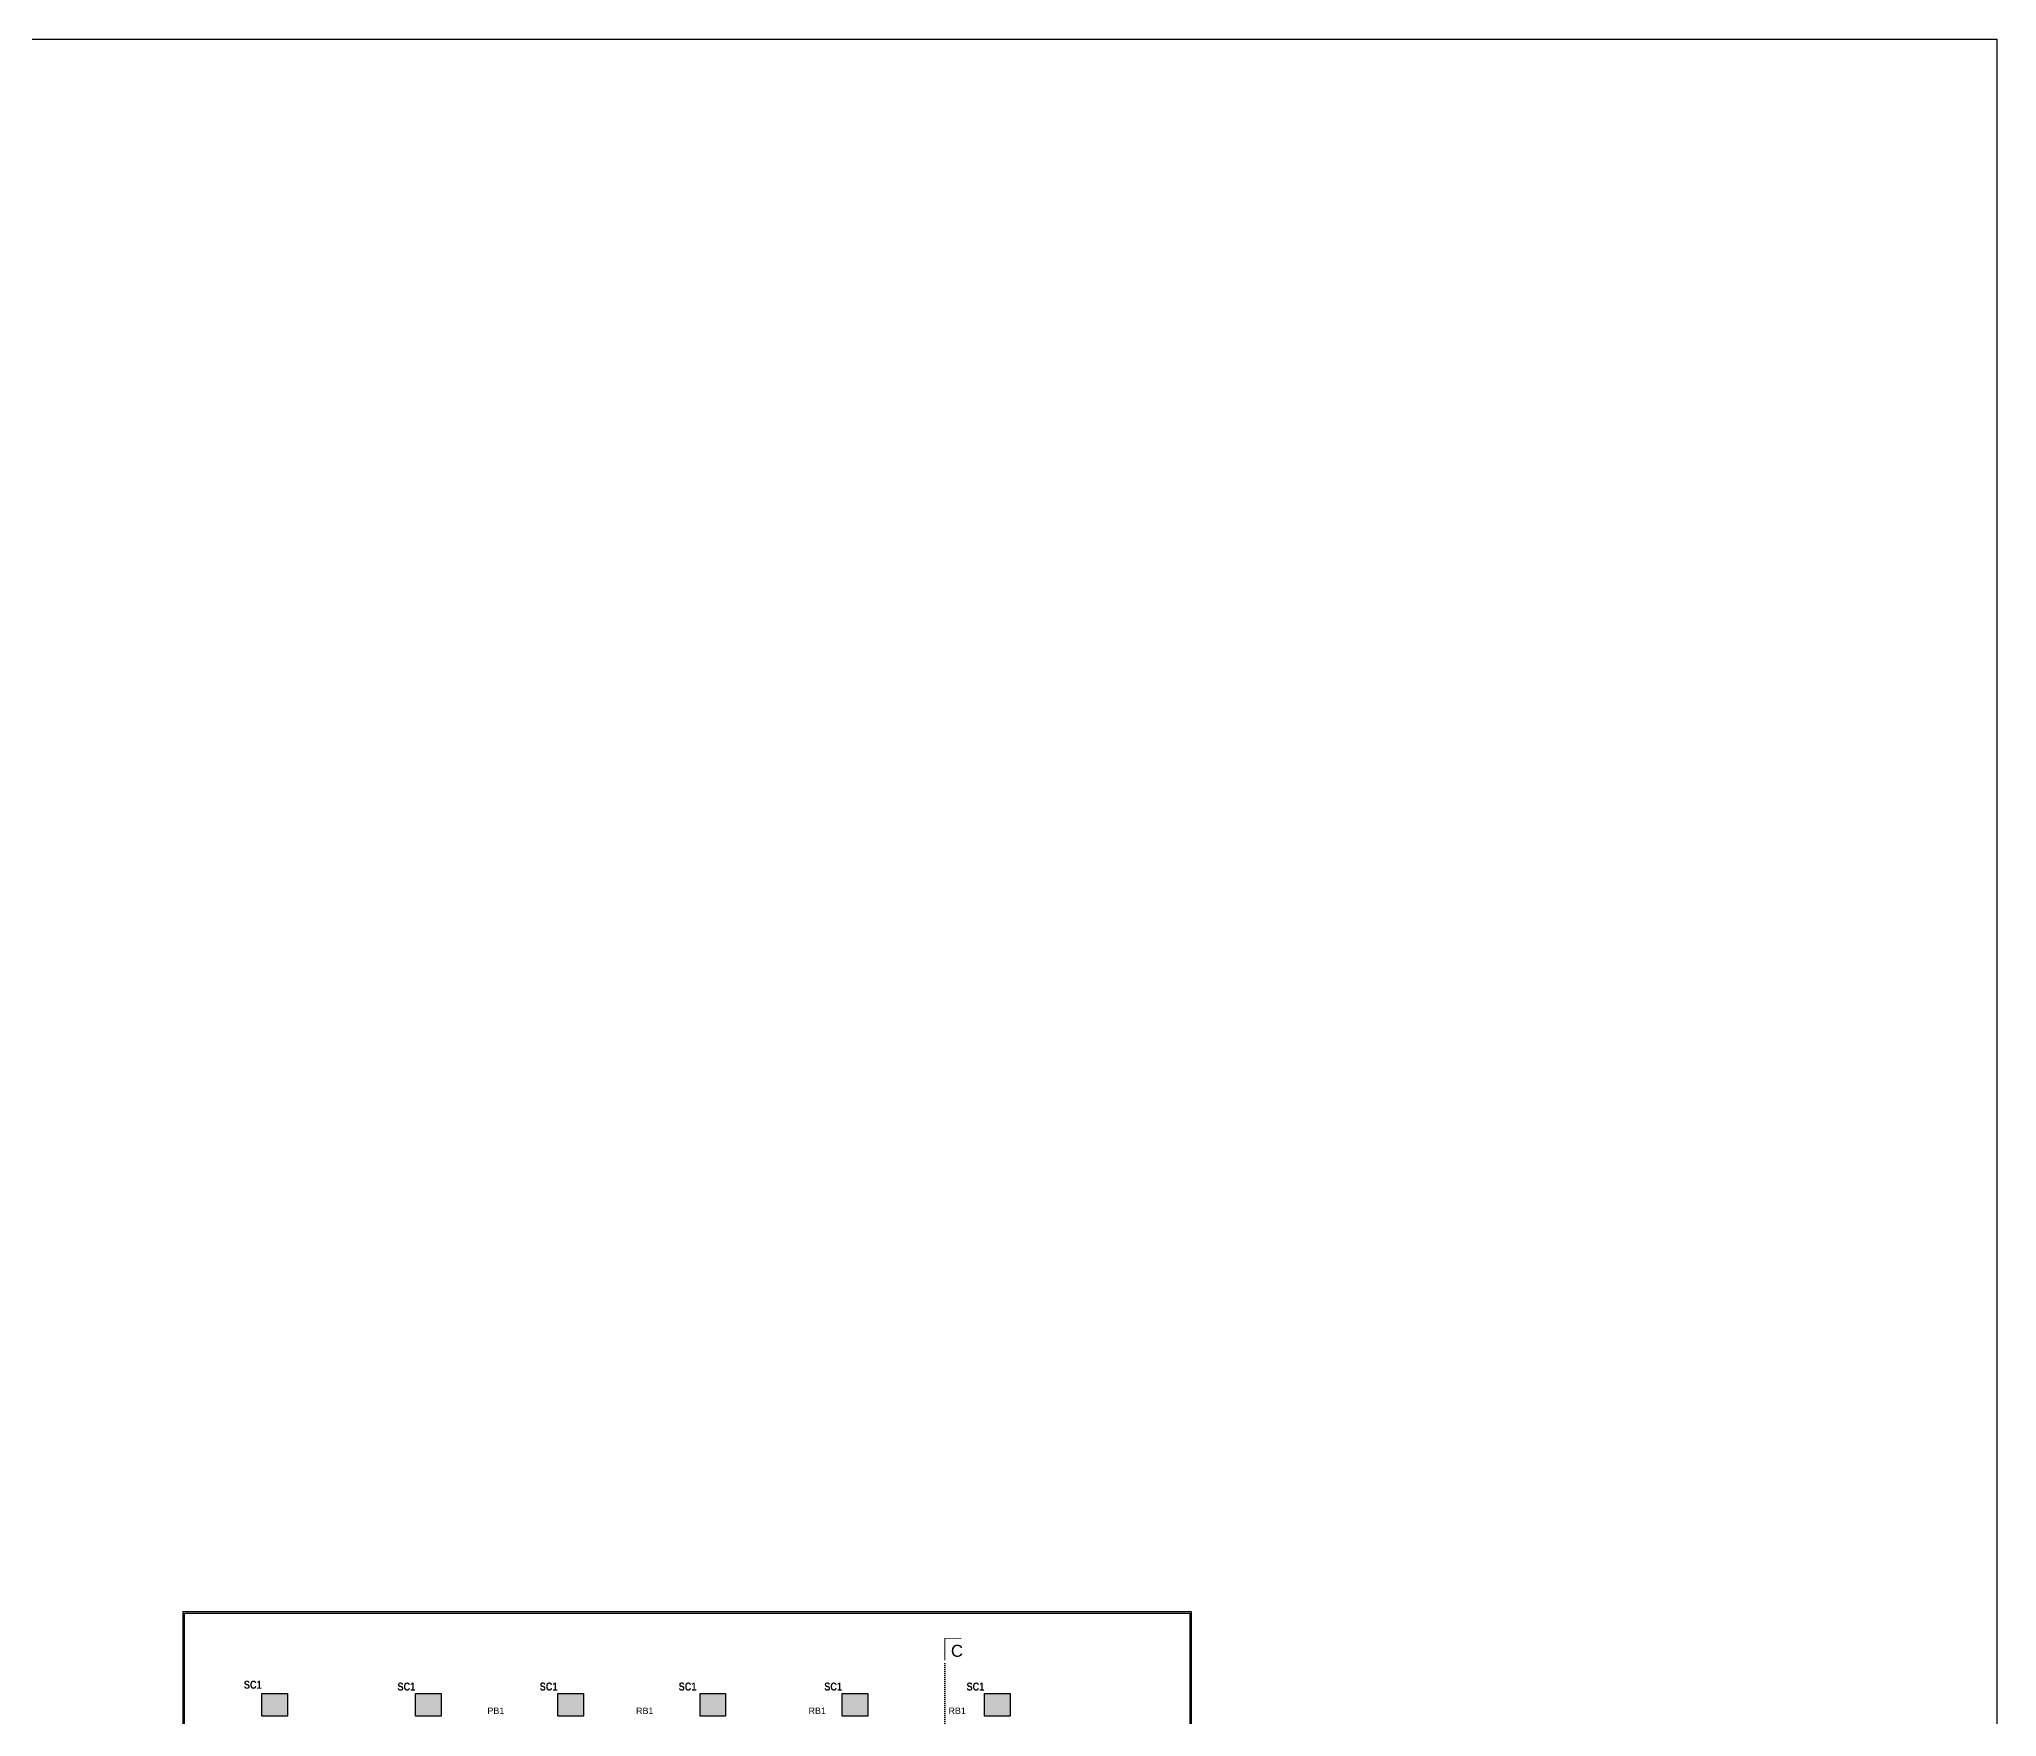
# Model space of a CAD drawing. Header units: millimetres. Extents: x 149548 to 2403857, y -1677380 to -1015873.
# Drawn here: x 2342688 to 2403857, y -1600729 to -1548312 of the extents above; entities that cross this region are included whole.
import ezdxf

# ---------------------------------------------------------------- set-up
doc = ezdxf.new("R2010")
doc.units = ezdxf.units.MM
doc.header["$MEASUREMENT"] = 0
doc.linetypes.add('1', pattern=[0])
doc.linetypes.add('DOT', pattern=[0.25, 0, -0.25])
doc.layers.add('BEAM NO', color=7, linetype='1')
doc.layers.add('STR.COLUMN', color=1, linetype='Continuous')
doc.layers.add('SEC. MARK', color=4, linetype='Continuous', lineweight=25)
doc.styles.add('arial', font='arial.ttf')
doc.styles.add('G3-TEXT', font='ARIALNB.TTF', dxfattribs={"height": 3})

msp = doc.modelspace()

# ---------------------------------------------------------------- hatches: boundary and pattern name
at = {"layer": 'STR.COLUMN'}
h = msp.add_hatch(color=256, dxfattribs=at)
h.dxf.hatch_style = 1
h.paths.add_polyline_path([(2349648, -1600003.8), (2350448, -1600003.8), (2350448, -1600703.8), (2349648, -1600703.8)])
h = msp.add_hatch(color=256, dxfattribs=at)
h.dxf.hatch_style = 1
h.paths.add_polyline_path([(2354448, -1600003.8), (2355248, -1600003.8), (2355248, -1600703.8), (2354448, -1600703.8)])
h = msp.add_hatch(color=256, dxfattribs=at)
h.dxf.hatch_style = 1
h.paths.add_polyline_path([(2358893, -1600003.8), (2359693, -1600003.8), (2359693, -1600703.8), (2358893, -1600703.8)])
h = msp.add_hatch(color=256, dxfattribs=at)
h.dxf.hatch_style = 1
h.paths.add_polyline_path([(2363338, -1600003.8), (2364138, -1600003.8), (2364138, -1600703.8), (2363338, -1600703.8)])
h = msp.add_hatch(color=256, dxfattribs=at)
h.dxf.hatch_style = 1
h.paths.add_polyline_path([(2367783, -1600003.8), (2368583, -1600003.8), (2368583, -1600703.8), (2367783, -1600703.8)])
h = msp.add_hatch(color=256, dxfattribs=at)
h.dxf.hatch_style = 1
h.paths.add_polyline_path([(2372228, -1600003.8), (2373028, -1600003.8), (2373028, -1600703.8), (2372228, -1600703.8)])

# ---------------------------------------------------------------- linework, layer by layer
at = {"color": 5, "elevation": 0}
msp.add_lwpolyline([(2403857.3, -1677380.4), (2150959, -1677380.4), (2150959, -1548311.6), (2403857.3, -1548311.6)], close=True, dxfattribs=at)
at = {"lineweight": -3}
for points in [[(2378687.3, -1641991.4), (2347187.3, -1641991.4), (2347187.3, -1597441.4), (2378687.3, -1597441.4)], [(2347230.8, -1641947.9), (2347230.8, -1597484.9), (2378643.8, -1597484.9), (2378643.8, -1641947.9)]]:
    msp.add_lwpolyline(points, close=True, dxfattribs=at)
at = {"layer": 'SEC. MARK', "linetype": 'DOT', "ltscale": 250}
msp.add_line((2370985.4, -1618526.3), (2370985.4, -1598958.4), dxfattribs=at)
at = {"layer": 'SEC. MARK', "const_width": 24.3, "elevation": 0}
msp.add_lwpolyline([(2371513.1, -1598273.4), (2370985.4, -1598273.4), (2370985.4, -1598958.4)], dxfattribs=at)
at = {"layer": 'STR.COLUMN', "color": 5}
for points in [[(2349648, -1600003.8), (2350448, -1600003.8), (2350448, -1600703.8), (2349648, -1600703.8)], [(2354448, -1600003.8), (2355248, -1600003.8), (2355248, -1600703.8), (2354448, -1600703.8)], [(2358893, -1600003.8), (2359693, -1600003.8), (2359693, -1600703.8), (2358893, -1600703.8)], [(2363338, -1600003.8), (2364138, -1600003.8), (2364138, -1600703.8), (2363338, -1600703.8)], [(2367783, -1600003.8), (2368583, -1600003.8), (2368583, -1600703.8), (2367783, -1600703.8)], [(2372228, -1600003.8), (2373028, -1600003.8), (2373028, -1600703.8), (2372228, -1600703.8)]]:
    msp.add_lwpolyline(points, close=True, dxfattribs=at)

# ---------------------------------------------------------------- texts
at = {"color": 1, "style": 'G3-TEXT'}
for p in [(2349083.9, -1599850.1), (2353883.9, -1599908.2), (2358328.9, -1599906.9), (2362670.2, -1599906.9), (2367218.9, -1599908.2), (2371663.9, -1599908.2)]:
    msp.add_text('SC1', height=250, dxfattribs=at).set_placement(p)
at = {"layer": 'BEAM NO', "ltscale": 500, "style": 'arial'}
for s, p in [('PB1', (2356693.4, -1600638.7, 0)), ('RB1', (2361337.5, -1600638.7, 0)), ('RB1', (2366727.5, -1600638.7, 0)), ('RB1', (2371099.5, -1600638.7, 0))]:
    msp.add_text(s, height=200, rotation=359.999973, dxfattribs=at).set_placement(p)
at = {"layer": 'SEC. MARK', "style": 'arial'}
msp.add_text('C', height=375, dxfattribs=at).set_placement((2371176.7, -1598853.2))

doc.saveas('drawing.dxf')
